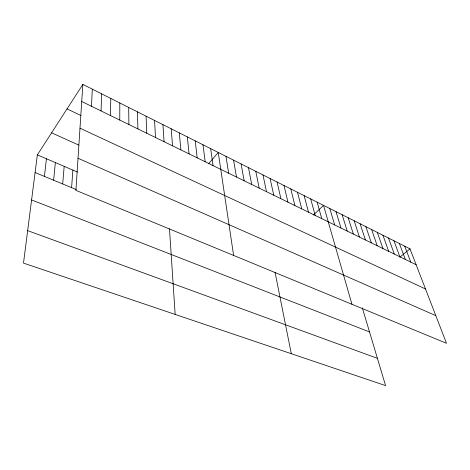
<?xml version="1.0" encoding="UTF-8"?>
<svg xmlns="http://www.w3.org/2000/svg" width="470" height="470" viewBox="0 0 470 470"><rect width="100%" height="100%" fill="white"/><g stroke="black" fill="none" stroke-linecap="round" stroke-linejoin="round"><path stroke-width="0.7" d="M119.768 120.073L119.803 102.971M110.485 115.544L110.779 98.436M101.056 110.938L101.614 93.83M91.474 106.261L92.308 89.147M82.855 84.394L75.911 190.356L446.5 343.3L409.993 248.836L82.855 84.394L37.359 154.865L23.5 263.106L385.57 385.606L362.317 307.838M71.605 187.642L72.868 170.07M62.675 183.952L64.184 166.351M53.621 180.204L55.372 162.579M44.427 176.403L46.43 158.748M208.551 163.801L218.25 152.456L233.613 255.445M313.502 214.984L323.513 205.367L351.954 304.278M399.8 257.237L409.993 248.836M27.66 230.635L377.416 358.334M31.59 199.956L369.526 331.943M35.097 172.549L76.34 189.598M37.359 154.865L77.48 172.049M78.014 158.267L435.808 315.64M51.588 132.822L78.772 145.083M79.982 128.187L425.509 288.974M67.034 108.899L80.958 115.526M81.733 101.508L416.132 264.716M404.711 246.18L410.774 262.101M399.365 243.495L405.352 259.458M393.954 240.775L399.858 256.773M388.478 238.02L394.301 254.064M382.938 235.235L388.672 251.315M377.322 232.415L382.974 248.536M371.641 229.56L377.198 245.716M365.889 226.669L371.353 242.861M360.067 223.738L365.437 239.976M354.163 220.777L359.438 237.045M348.194 217.769L353.364 234.084M342.142 214.731L347.207 231.076M336.015 211.647L340.967 228.032M329.805 208.527L334.652 224.948M317.144 202.165L321.756 218.656M310.688 198.922L315.182 215.448M304.143 195.632L308.514 212.193M297.516 192.3L301.752 208.892M290.795 188.922L294.901 205.549M283.986 185.497L287.951 202.159M277.083 182.025L280.907 198.716M270.08 178.506L273.763 195.232M262.983 174.94L266.514 191.695M255.792 171.327L259.164 188.106M275.067 272.394L291.3 353.71M248.495 167.655L251.709 184.469M241.092 163.936L244.142 180.774M233.584 160.164L236.469 177.031M225.97 156.334L228.679 173.23M210.678 148.649L213.028 165.587M203.005 144.789L205.167 161.75M195.22 140.877L197.189 157.861M187.324 136.911L189.093 153.907M179.311 132.881L180.88 149.901M171.186 128.798L172.543 145.829M162.937 124.65L164.077 141.699M169.47 228.802L175.163 314.418M154.565 120.443L155.488 137.504M146.07 116.172L146.763 133.251M137.446 111.837L137.904 128.927M128.692 107.436L128.909 124.532"/></g></svg>
